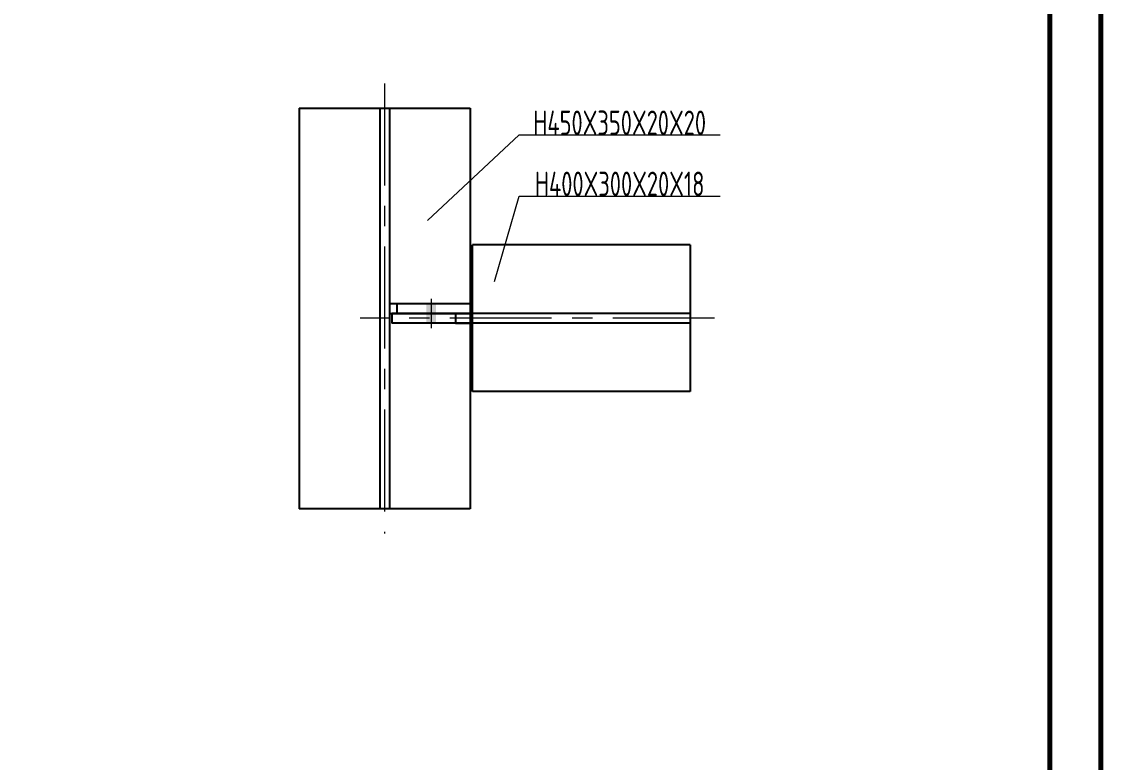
# Model space of a CAD drawing. Extents: x 31132 to 885236, y 345273 to 1212165.
# Drawn here: x 345856 to 359136, y 415304 to 424396 of the extents above; entities that cross this region are included whole.
import ezdxf
from ezdxf.enums import TextEntityAlignment as Align

# ---------------------------------------------------------------- set-up
doc = ezdxf.new("R2010")
doc.units = 0
doc.header["$LTSCALE"] = 1000
doc.linetypes.add('CENTER', pattern=[2, 1.25, -0.25, 0.25, -0.25])
doc.layers.get('0').update_dxf_attribs({"linetype": 'CONTINUOUS'})
doc.layers.add('AXIS', color=253, linetype='CENTER')
doc.layers.add('TK', color=4, linetype='CONTINUOUS')
doc.styles.add('StTextStyle', font='yjkeng.shx', dxfattribs={"width": 0.7, "height": 250, "bigfont": 'yjkchn.shx'})

msp = doc.modelspace()

# ---------------------------------------------------------------- linework, layer by layer
at = {"color": 4, "linetype": 'ByBlock'}
for p, q in [((349262.84, 423334.39), (351362.84, 423334.39)), ((349262.84, 423334.39), (349262.84, 418414.39)), ((350252.84, 423334.39), (350252.84, 418414.39)), ((350372.84, 423334.39), (350372.84, 418414.39)), ((351362.84, 423334.39), (351362.84, 418414.39)), ((354062.84, 421654.39), (351392.84, 421654.39)), ((351392.84, 419854.39), (351392.84, 421654.39)), ((354062.84, 421654.39), (354062.84, 419854.39)), ((350372.84, 420934.39), (350462.84, 420934.39)), ((350462.84, 420934.39), (350462.84, 420814.39)), ((350462.84, 420934.39), (351362.84, 420934.39)), ((350372.84, 420814.39), (350462.84, 420814.39)), ((351182.84, 420814.39), (350402.84, 420814.39)), ((350402.84, 420814.39), (350402.84, 420694.39)), ((351182.84, 420694.39), (350402.84, 420694.39)), ((350462.84, 420814.39), (351362.84, 420814.39)), ((351182.84, 420814.39), (351182.84, 420694.39)), ((351182.84, 420814.39), (351187.03, 420814.39)), ((351184.88, 420814.39), (351182.84, 420814.39)), ((351184.88, 420694.39), (351182.84, 420694.39)), ((351182.84, 420694.39), (351187.03, 420694.39)), ((351189.07, 420814.39), (351184.88, 420814.39)), ((351189.07, 420694.39), (351184.88, 420694.39)), ((351187.03, 420814.39), (351191.23, 420814.39)), ((351187.03, 420694.39), (351191.23, 420694.39)), ((351193.27, 420814.39), (351189.07, 420814.39)), ((351193.27, 420694.39), (351189.07, 420694.39)), ((351191.23, 420814.39), (351195.42, 420814.39)), ((351191.23, 420694.39), (351195.42, 420694.39)), ((351197.47, 420814.39), (351193.27, 420814.39)), ((351197.47, 420694.39), (351193.27, 420694.39)), ((351195.42, 420814.39), (351199.61, 420814.39)), ((351195.42, 420694.39), (351199.61, 420694.39)), ((351201.64, 420814.39), (351197.47, 420814.39)), ((351201.64, 420694.39), (351197.47, 420694.39)), ((351199.61, 420814.39), (351203.8, 420814.39)), ((351199.61, 420694.39), (351203.8, 420694.39)), ((351205.82, 420814.39), (351201.64, 420814.39)), ((351205.82, 420694.39), (351201.64, 420694.39)), ((351203.8, 420814.39), (351207.97, 420814.39)), ((351203.8, 420694.39), (351207.97, 420694.39)), ((351209.99, 420814.39), (351205.82, 420814.39)), ((351209.99, 420694.39), (351205.82, 420694.39)), ((351207.97, 420814.39), (351212.11, 420814.39)), ((351207.97, 420694.39), (351212.11, 420694.39)), ((351214.16, 420814.39), (351209.99, 420814.39)), ((351214.16, 420694.39), (351209.99, 420694.39)), ((351212.11, 420814.39), (351216.25, 420814.39)), ((351212.11, 420694.39), (351216.25, 420694.39)), ((351218.29, 420814.39), (351214.16, 420814.39)), ((351218.29, 420694.39), (351214.16, 420694.39)), ((351216.25, 420814.39), (351220.39, 420814.39)), ((351216.25, 420694.39), (351220.39, 420694.39)), ((351222.42, 420814.39), (351218.29, 420814.39)), ((351222.42, 420694.39), (351218.29, 420694.39)), ((351220.39, 420814.39), (351224.52, 420814.39)), ((351220.39, 420694.39), (351224.52, 420694.39)), ((351226.54, 420814.39), (351222.42, 420814.39)), ((351226.54, 420694.39), (351222.42, 420694.39)), ((351224.52, 420814.39), (351228.66, 420814.39)), ((351224.52, 420694.39), (351228.66, 420694.39)), ((351230.64, 420814.39), (351226.54, 420814.39)), ((351230.64, 420694.39), (351226.54, 420694.39)), ((351228.66, 420814.39), (351232.72, 420814.39)), ((351228.66, 420694.39), (351232.72, 420694.39)), ((351234.7, 420814.39), (351230.64, 420814.39)), ((351234.7, 420694.39), (351230.64, 420694.39)), ((351232.72, 420814.39), (351236.75, 420814.39)), ((351232.72, 420694.39), (351236.75, 420694.39)), ((351238.76, 420814.39), (351234.7, 420814.39)), ((351238.76, 420694.39), (351234.7, 420694.39)), ((351236.75, 420814.39), (351240.79, 420814.39)), ((351236.75, 420694.39), (351240.79, 420694.39)), ((351242.82, 420814.39), (351238.76, 420814.39)), ((351242.82, 420694.39), (351238.76, 420694.39)), ((351240.79, 420814.39), (351244.82, 420814.39)), ((351240.79, 420694.39), (351244.82, 420694.39)), ((351246.81, 420814.39), (351242.82, 420814.39)), ((351246.81, 420694.39), (351242.82, 420694.39)), ((351244.82, 420814.39), (351248.85, 420814.39)), ((351244.82, 420694.39), (351248.85, 420694.39)), ((351250.79, 420814.39), (351246.81, 420814.39)), ((351250.79, 420694.39), (351246.81, 420694.39)), ((351248.85, 420814.39), (351252.86, 420814.39)), ((351248.85, 420694.39), (351252.86, 420694.39)), ((351254.76, 420814.39), (351250.79, 420814.39)), ((351254.76, 420694.39), (351250.79, 420694.39)), ((351252.86, 420814.39), (351256.74, 420814.39)), ((351252.86, 420694.39), (351256.74, 420694.39)), ((351258.72, 420814.39), (351254.76, 420814.39)), ((351258.72, 420694.39), (351254.76, 420694.39)), ((351256.74, 420814.39), (351260.62, 420814.39)), ((351256.74, 420694.39), (351260.62, 420694.39)), ((351262.58, 420814.39), (351258.72, 420814.39)), ((351262.58, 420694.39), (351258.72, 420694.39)), ((351260.62, 420814.39), (351264.5, 420814.39)), ((351260.62, 420694.39), (351264.5, 420694.39)), ((351266.44, 420814.39), (351262.58, 420814.39)), ((351266.44, 420694.39), (351262.58, 420694.39)), ((351264.5, 420814.39), (351268.37, 420814.39)), ((351264.5, 420694.39), (351268.37, 420694.39)), ((351270.3, 420814.39), (351266.44, 420814.39)), ((351270.3, 420694.39), (351266.44, 420694.39)), ((351268.37, 420814.39), (351272.25, 420814.39)), ((351268.37, 420694.39), (351272.25, 420694.39)), ((351274.1, 420814.39), (351270.3, 420814.39)), ((351274.1, 420694.39), (351270.3, 420694.39)), ((351272.25, 420814.39), (351276.02, 420814.39)), ((351272.25, 420694.39), (351276.02, 420694.39)), ((351277.83, 420814.39), (351274.1, 420814.39)), ((351277.83, 420694.39), (351274.1, 420694.39)), ((351276.02, 420814.39), (351279.69, 420814.39)), ((351276.02, 420694.39), (351279.69, 420694.39)), ((351281.56, 420814.39), (351277.83, 420814.39)), ((351281.56, 420694.39), (351277.83, 420694.39)), ((351279.69, 420814.39), (351283.36, 420814.39)), ((351279.69, 420694.39), (351283.36, 420694.39)), ((351285.29, 420814.39), (351281.56, 420814.39)), ((351285.29, 420694.39), (351281.56, 420694.39)), ((351283.36, 420814.39), (351287.04, 420814.39)), ((351283.36, 420694.39), (351287.04, 420694.39)), ((351288.9, 420814.39), (351285.29, 420814.39)), ((351288.9, 420694.39), (351285.29, 420694.39)), ((351287.04, 420814.39), (351290.71, 420814.39)), ((351287.04, 420694.39), (351290.71, 420694.39)), ((351292.48, 420814.39), (351288.9, 420814.39)), ((351292.48, 420694.39), (351288.9, 420694.39)), ((351290.71, 420814.39), (351294.39, 420814.39)), ((351290.71, 420694.39), (351294.39, 420694.39)), ((351296.06, 420814.39), (351292.48, 420814.39)), ((351296.06, 420694.39), (351292.48, 420694.39)), ((351294.39, 420814.39), (351297.82, 420814.39)), ((351294.39, 420694.39), (351297.82, 420694.39)), ((351299.62, 420814.39), (351296.06, 420814.39)), ((351299.62, 420694.39), (351296.06, 420694.39)), ((351297.82, 420814.39), (351301.25, 420814.39)), ((351297.82, 420694.39), (351301.25, 420694.39)), ((351303.03, 420814.39), (351299.62, 420814.39)), ((351303.03, 420694.39), (351299.62, 420694.39)), ((351301.25, 420814.39), (351304.67, 420814.39)), ((351301.25, 420694.39), (351304.67, 420694.39)), ((351306.43, 420814.39), (351303.03, 420814.39)), ((351306.43, 420694.39), (351303.03, 420694.39)), ((351304.67, 420814.39), (351308.09, 420814.39)), ((351304.67, 420694.39), (351308.09, 420694.39)), ((351309.84, 420814.39), (351306.43, 420814.39)), ((351309.84, 420694.39), (351306.43, 420694.39)), ((351308.09, 420814.39), (351311.52, 420814.39)), ((351308.09, 420694.39), (351311.52, 420694.39)), ((351313.17, 420814.39), (351309.84, 420814.39)), ((351313.17, 420694.39), (351309.84, 420694.39)), ((351311.52, 420814.39), (351314.84, 420814.39)), ((351311.52, 420694.39), (351314.84, 420694.39)), ((351316.38, 420814.39), (351313.17, 420814.39)), ((351316.38, 420694.39), (351313.17, 420694.39)), ((351314.84, 420814.39), (351317.97, 420814.39)), ((351314.84, 420694.39), (351317.97, 420694.39)), ((351319.6, 420814.39), (351316.38, 420814.39)), ((351319.6, 420694.39), (351316.38, 420694.39)), ((351317.97, 420814.39), (351321.1, 420814.39)), ((351317.97, 420694.39), (351321.1, 420694.39)), ((351322.81, 420814.39), (351319.6, 420814.39)), ((351322.81, 420694.39), (351319.6, 420694.39)), ((351321.1, 420814.39), (351324.23, 420814.39)), ((351321.1, 420694.39), (351324.23, 420694.39)), ((351325.88, 420814.39), (351322.81, 420814.39)), ((351325.88, 420694.39), (351322.81, 420694.39)), ((351324.23, 420814.39), (351327.36, 420814.39)), ((351324.23, 420694.39), (351327.36, 420694.39)), ((351328.89, 420814.39), (351325.88, 420814.39)), ((351328.89, 420694.39), (351325.88, 420694.39)), ((351327.36, 420814.39), (351330.49, 420814.39)), ((351327.36, 420694.39), (351330.49, 420694.39)), ((351331.9, 420814.39), (351328.89, 420814.39)), ((351331.9, 420694.39), (351328.89, 420694.39)), ((351330.49, 420814.39), (351333.38, 420814.39)), ((351330.49, 420694.39), (351333.38, 420694.39)), ((351334.9, 420814.39), (351331.9, 420814.39)), ((351334.9, 420694.39), (351331.9, 420694.39)), ((351333.38, 420814.39), (351336.18, 420814.39)), ((351333.38, 420694.39), (351336.18, 420694.39)), ((351337.68, 420814.39), (351334.9, 420814.39)), ((351337.68, 420694.39), (351334.9, 420694.39)), ((351336.18, 420814.39), (351338.97, 420814.39)), ((351336.18, 420694.39), (351338.97, 420694.39)), ((351340.46, 420814.39), (351337.68, 420814.39)), ((351340.46, 420694.39), (351337.68, 420694.39)), ((351338.97, 420814.39), (351341.77, 420814.39)), ((351338.97, 420694.39), (351341.77, 420694.39)), ((351343.25, 420814.39), (351340.46, 420814.39)), ((351343.25, 420694.39), (351340.46, 420694.39)), ((351341.77, 420814.39), (351344.57, 420814.39)), ((351341.77, 420694.39), (351344.57, 420694.39)), ((351345.95, 420814.39), (351343.25, 420814.39)), ((351345.95, 420694.39), (351343.25, 420694.39)), ((351344.57, 420814.39), (351347.32, 420814.39)), ((351344.57, 420694.39), (351347.32, 420694.39)), ((351348.5, 420814.39), (351345.95, 420814.39)), ((351348.5, 420694.39), (351345.95, 420694.39)), ((351347.32, 420814.39), (351349.75, 420814.39)), ((351347.32, 420694.39), (351349.75, 420694.39)), ((351351.04, 420814.39), (351348.5, 420814.39)), ((351351.04, 420694.39), (351348.5, 420694.39)), ((351349.75, 420814.39), (351352.18, 420814.39)), ((351349.75, 420694.39), (351352.18, 420694.39)), ((351353.59, 420814.39), (351351.04, 420814.39)), ((351353.59, 420694.39), (351351.04, 420694.39)), ((351352.18, 420814.39), (351354.61, 420814.39)), ((351352.18, 420694.39), (351354.61, 420694.39)), ((351355.96, 420814.39), (351353.59, 420814.39)), ((351355.96, 420694.39), (351353.59, 420694.39)), ((351354.61, 420814.39), (351357.04, 420814.39)), ((351354.61, 420694.39), (351357.04, 420694.39)), ((351358.26, 420814.39), (351355.96, 420814.39)), ((351358.26, 420694.39), (351355.96, 420694.39)), ((351357.04, 420814.39), (351359.47, 420814.39)), ((351357.04, 420694.39), (351359.47, 420694.39)), ((351360.55, 420814.39), (351358.26, 420814.39)), ((351360.55, 420694.39), (351358.26, 420694.39)), ((351359.47, 420814.39), (351361.69, 420814.39)), ((351359.47, 420694.39), (351361.69, 420694.39)), ((351362.84, 420814.39), (351360.55, 420814.39)), ((351362.84, 420694.39), (351360.55, 420694.39)), ((351361.69, 420814.39), (351363.72, 420814.39)), ((351361.69, 420694.39), (351363.72, 420694.39)), ((351362.96, 420814.39), (351362.84, 420814.39)), ((351362.96, 420694.39), (351362.84, 420694.39)), ((351365.05, 420814.39), (351362.96, 420814.39)), ((351365.05, 420694.39), (351362.96, 420694.39)), ((351363.72, 420814.39), (351365.75, 420814.39)), ((351363.72, 420694.39), (351365.75, 420694.39)), ((351367.13, 420814.39), (351365.05, 420814.39)), ((351367.13, 420694.39), (351365.05, 420694.39)), ((351365.75, 420814.39), (351367.78, 420814.39)), ((351365.75, 420694.39), (351367.78, 420694.39)), ((351369.08, 420814.39), (351367.13, 420814.39)), ((351369.08, 420694.39), (351367.13, 420694.39)), ((351367.78, 420814.39), (351369.81, 420814.39)), ((351367.78, 420694.39), (351369.81, 420694.39)), ((351371, 420814.39), (351369.08, 420814.39)), ((351371, 420694.39), (351369.08, 420694.39)), ((351369.81, 420814.39), (351371.84, 420814.39)), ((351369.81, 420694.39), (351371.84, 420694.39)), ((351372.81, 420814.39), (351371, 420814.39)), ((351372.81, 420694.39), (351371, 420694.39)), ((351371.84, 420814.39), (351373.49, 420814.39)), ((351371.84, 420694.39), (351373.49, 420694.39)), ((351374.58, 420814.39), (351372.81, 420814.39)), ((351374.58, 420694.39), (351372.81, 420694.39)), ((351373.49, 420814.39), (351375.1, 420814.39)), ((351373.49, 420694.39), (351375.1, 420694.39)), ((351376.23, 420814.39), (351374.58, 420814.39)), ((351376.23, 420694.39), (351374.58, 420694.39)), ((351375.1, 420814.39), (351376.71, 420814.39)), ((351375.1, 420694.39), (351376.71, 420694.39)), ((351377.84, 420814.39), (351376.23, 420814.39)), ((351377.84, 420694.39), (351376.23, 420694.39)), ((351376.71, 420814.39), (351378.31, 420814.39)), ((351376.71, 420694.39), (351378.31, 420694.39)), ((351379.35, 420814.39), (351377.84, 420814.39)), ((351379.35, 420694.39), (351377.84, 420694.39)), ((351378.31, 420814.39), (351379.92, 420814.39)), ((351378.31, 420694.39), (351379.92, 420694.39)), ((351380.8, 420814.39), (351379.35, 420814.39)), ((351380.8, 420694.39), (351379.35, 420694.39)), ((351379.92, 420814.39), (351381.4, 420814.39)), ((351379.92, 420694.39), (351381.4, 420694.39)), ((351382.15, 420814.39), (351380.8, 420814.39)), ((351382.15, 420694.39), (351380.8, 420694.39)), ((351381.4, 420814.39), (351382.56, 420814.39)), ((351381.4, 420694.39), (351382.56, 420694.39)), ((351383.44, 420814.39), (351382.15, 420814.39)), ((351383.44, 420694.39), (351382.15, 420694.39)), ((351382.56, 420814.39), (351383.72, 420814.39)), ((351382.56, 420694.39), (351383.72, 420694.39)), ((351384.64, 420814.39), (351383.44, 420814.39)), ((351384.64, 420694.39), (351383.44, 420694.39)), ((351383.72, 420814.39), (351384.88, 420814.39)), ((351383.72, 420694.39), (351384.88, 420694.39)), ((351385.76, 420814.39), (351384.64, 420814.39)), ((351385.76, 420694.39), (351384.64, 420694.39)), ((351384.88, 420814.39), (351386.04, 420814.39)), ((351384.88, 420694.39), (351386.04, 420694.39)), ((351386.8, 420814.39), (351385.76, 420814.39)), ((351386.8, 420694.39), (351385.76, 420694.39)), ((351386.04, 420814.39), (351387.21, 420814.39)), ((351386.04, 420694.39), (351387.21, 420694.39)), ((351387.75, 420814.39), (351386.8, 420814.39)), ((351387.75, 420694.39), (351386.8, 420694.39)), ((351387.21, 420814.39), (351388.06, 420814.39)), ((351387.21, 420694.39), (351388.06, 420694.39)), ((351388.64, 420814.39), (351387.75, 420814.39)), ((351388.64, 420694.39), (351387.75, 420694.39)), ((351388.06, 420814.39), (351388.76, 420814.39)), ((351388.06, 420694.39), (351388.76, 420694.39)), ((351389.42, 420814.39), (351388.64, 420814.39)), ((351389.42, 420694.39), (351388.64, 420694.39)), ((351388.76, 420814.39), (351389.46, 420814.39)), ((351388.76, 420694.39), (351389.46, 420694.39)), ((351390.14, 420814.39), (351389.42, 420814.39)), ((351390.14, 420694.39), (351389.42, 420694.39)), ((351389.46, 420814.39), (351390.17, 420814.39)), ((351389.46, 420694.39), (351390.17, 420694.39)), ((351390.75, 420814.39), (351390.14, 420814.39)), ((351390.75, 420694.39), (351390.14, 420694.39)), ((351390.17, 420814.39), (351390.87, 420814.39)), ((351390.17, 420694.39), (351390.87, 420694.39)), ((351391.32, 420814.39), (351390.75, 420814.39)), ((351391.32, 420694.39), (351390.75, 420694.39)), ((351390.87, 420814.39), (351391.54, 420814.39)), ((351390.87, 420694.39), (351391.54, 420694.39)), ((351391.76, 420814.39), (351391.32, 420814.39)), ((351391.76, 420694.39), (351391.32, 420694.39)), ((351391.54, 420814.39), (351391.77, 420814.39)), ((351391.54, 420694.39), (351391.77, 420694.39)), ((351392.16, 420814.39), (351391.76, 420814.39)), ((351392.16, 420694.39), (351391.76, 420694.39)), ((351391.77, 420814.39), (351392.01, 420814.39)), ((351391.77, 420694.39), (351392.01, 420694.39)), ((351392.01, 420814.39), (351392.25, 420814.39)), ((351392.01, 420694.39), (351392.25, 420694.39)), ((351392.43, 420814.39), (351392.16, 420814.39)), ((351392.43, 420694.39), (351392.16, 420694.39)), ((351392.25, 420814.39), (351392.48, 420814.39)), ((351392.25, 420694.39), (351392.48, 420694.39)), ((351392.67, 420814.39), (351392.43, 420814.39)), ((351392.67, 420694.39), (351392.43, 420694.39)), ((351392.48, 420814.39), (351392.72, 420814.39)), ((351392.48, 420694.39), (351392.72, 420694.39)), ((351392.76, 420814.39), (351392.67, 420814.39)), ((351392.76, 420694.39), (351392.67, 420694.39)), ((351392.72, 420814.39), (351392.84, 420814.39)), ((351392.72, 420694.39), (351392.84, 420694.39)), ((351392.84, 420814.39), (351392.76, 420814.39)), ((351392.84, 420694.39), (351392.76, 420694.39)), ((354062.84, 420814.39), (351392.84, 420814.39)), ((354062.84, 420694.39), (351392.84, 420694.39)), ((354062.84, 419854.39), (351392.84, 419854.39)), ((351362.84, 418414.39), (349262.84, 418414.39))]:
    msp.add_line(p, q, dxfattribs=at)
at = {"color": 4, "linetype": 'ByBlock', "lineweight": 13}
msp.add_line((350882.84, 420994.39), (350882.84, 420634.39), dxfattribs=at)
for points in [[(350837.84, 421954.39), (351962.84, 423004.39)], [(351962.84, 423004.39), (354432.44, 423004.39)], [(351662.84, 421204.39), (351962.84, 422254.39)], [(351962.84, 422254.39), (354432.44, 422254.39)]]:
    msp.add_lwpolyline(points, dxfattribs=at)
at = {"color": 4, "linetype": 'ByBlock'}
msp.add_solid([(350822.84, 420694.39, -60), (350942.84, 420694.39, -60), (350822.84, 420934.39, -60), (350942.84, 420934.39, -60)], dxfattribs=at)
at = {"layer": 'AXIS', "lineweight": 9}
for p, q in [((350312.84, 423634.39), (350312.84, 418114.39)), ((354362.84, 420754.39), (350012.84, 420754.39))]:
    msp.add_line(p, q, dxfattribs=at)
at = {"layer": 'TK', "const_width": 62.5}
for points in [[(306604.54, 405833.05), (306604.54, 442958.05), (359104.54, 442958.05), (359104.54, 405833.05)], [(309729.54, 406458.05), (309729.54, 442333.05), (358479.54, 442333.05), (358479.54, 406458.05)]]:
    msp.add_lwpolyline(points, close=True, dxfattribs=at)

# ---------------------------------------------------------------- texts
at = {"color": 4, "linetype": 'ByBlock', "lineweight": 13, "style": 'StTextStyle', "width": 0.7}
for s, p in [('H450X350X20X20', (353197.64, 423004.39)), ('H400X300X20X18', (353197.64, 422254.39))]:
    msp.add_text(s, height=300, dxfattribs=at).set_placement(p, align=Align.CENTER)

doc.saveas('drawing.dxf')
